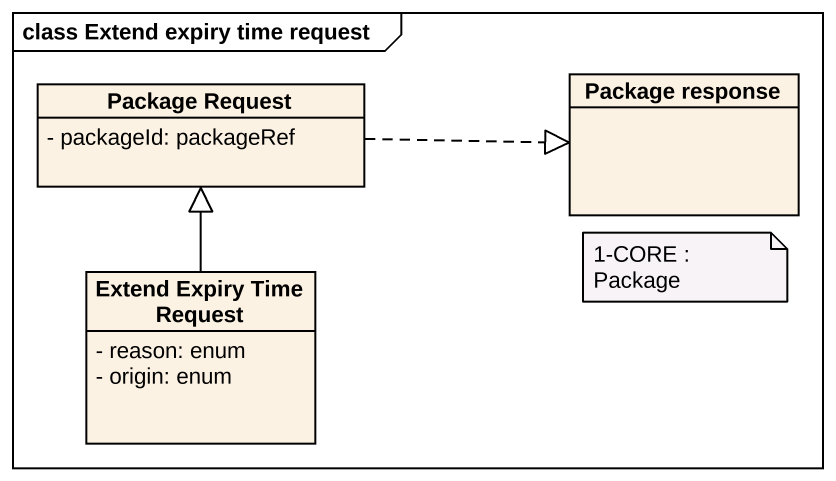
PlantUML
@startuml
mainframe class Extend expiry time request
hide circle
hide empty members
skinparam classAttributeIconSize 0
class "Package Request" as Package_Request {
  - packageId: packageRef
}
class "Package response" as Package_response
class "Extend Expiry Time Request" as Extend_Expiry_Time_Request {
  - reason: enum
  - origin: enum
}
Package_Request .right.|> Package_response
Extend_Expiry_Time_Request -up-|> Package_Request
note as N1
  1-CORE : Package
end note
@enduml
